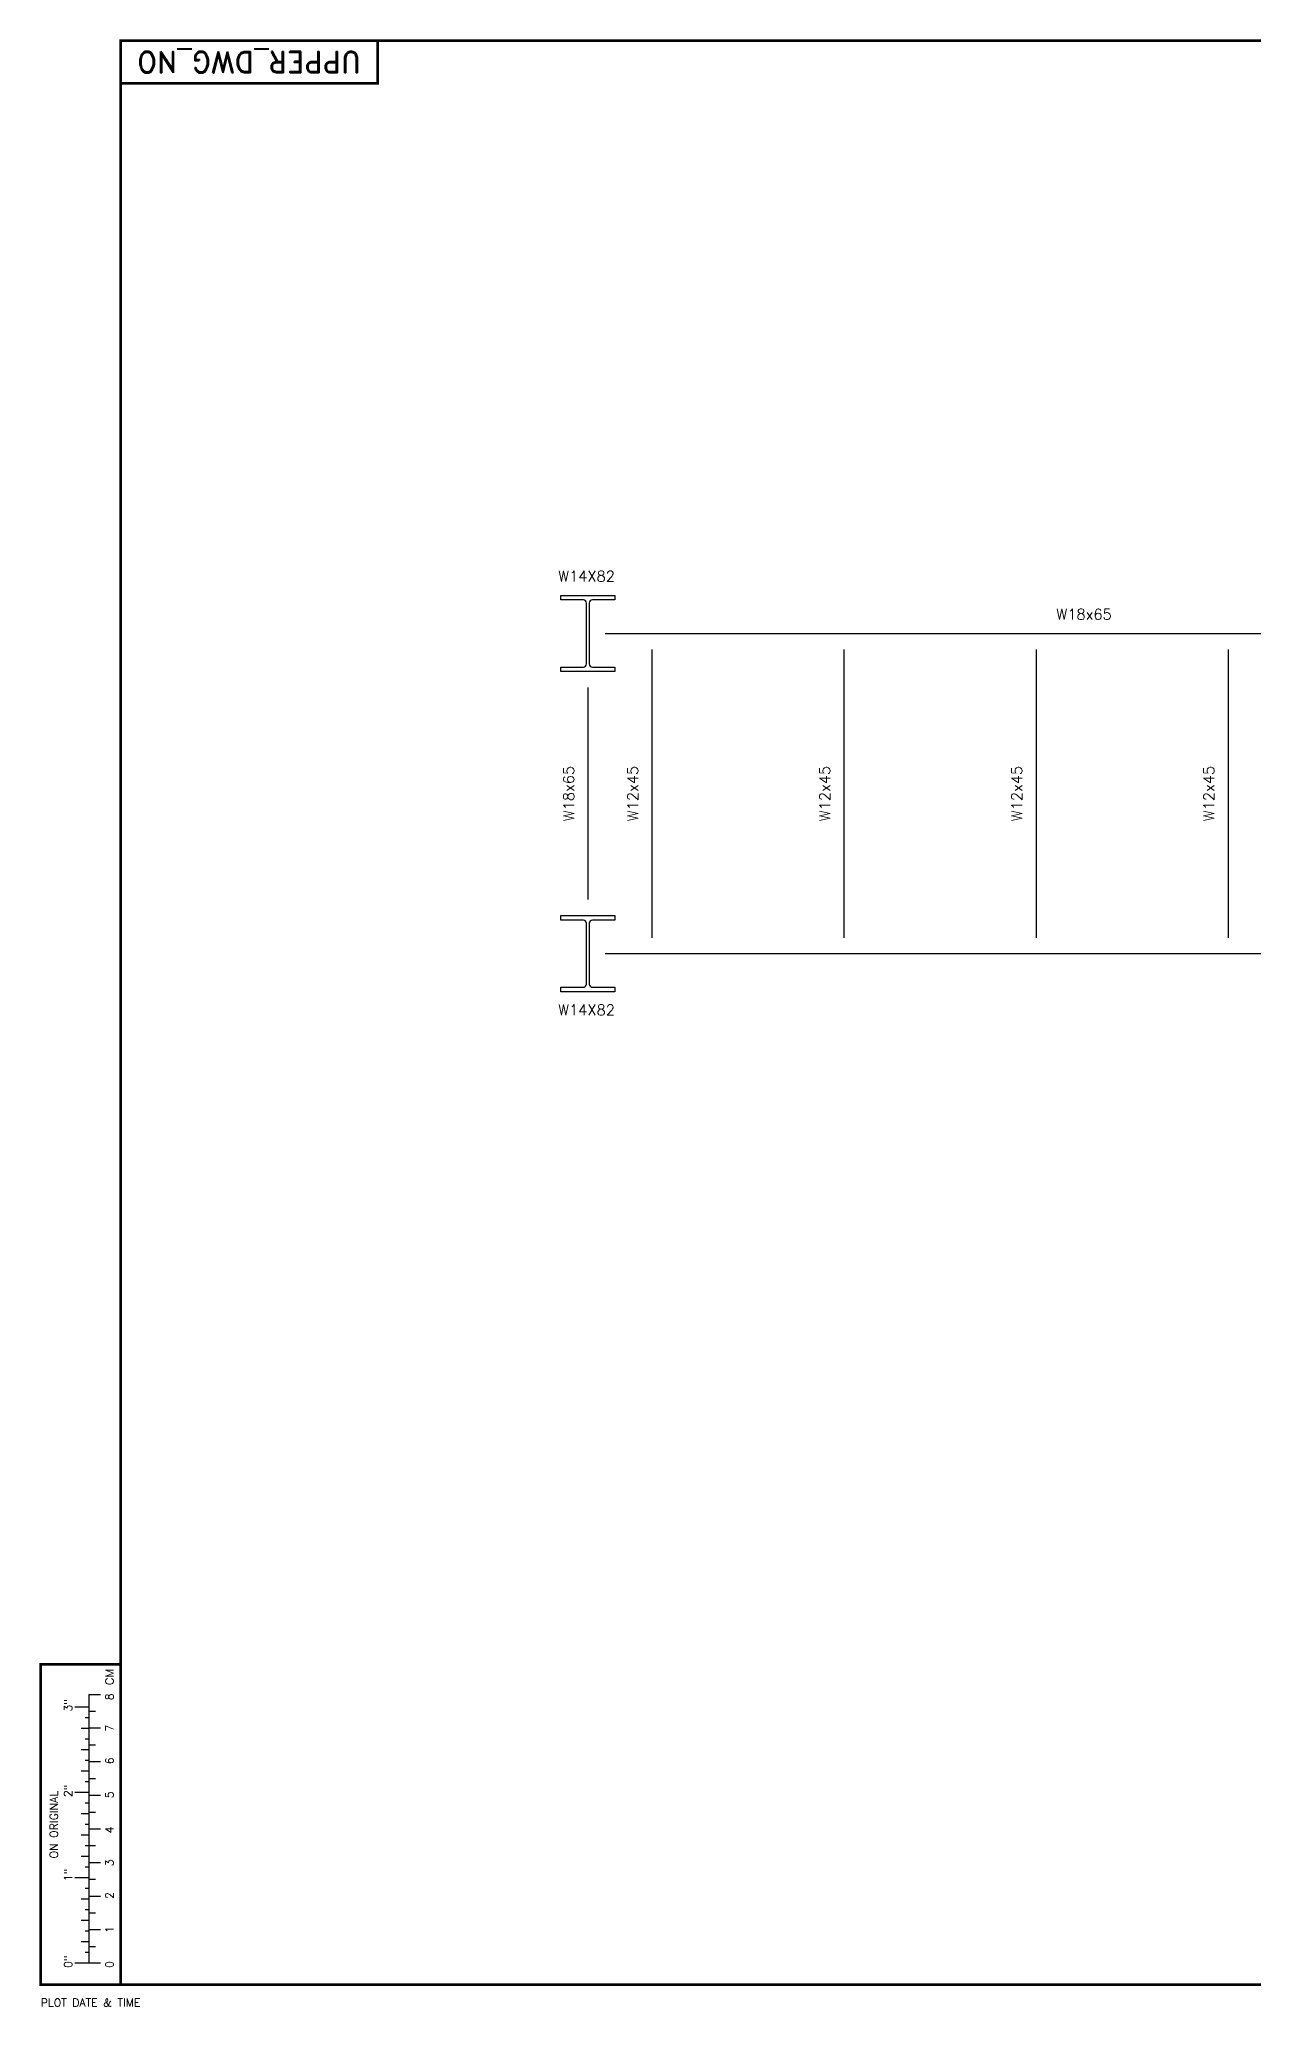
# Model space of a CAD drawing. Header units: inches. Extents: x 2 to 557, y 8 to 379.
# Drawn here: x 2.4 to 230, y 9.9 to 378.6 of the extents above; entities that cross this region are included whole.
import ezdxf
from ezdxf.enums import TextEntityAlignment as Align

# ---------------------------------------------------------------- set-up
doc = ezdxf.new("R2010")
doc.units = ezdxf.units.IN
doc.header["$LTSCALE"] = 6
doc.header["$MEASUREMENT"] = 0
for name, color, linetype in [('BORDER', 7, 'Continuous'), ('L2', 7, 'Continuous'), ('Section', 3, 'Continuous')]:
    doc.layers.add(name, color=color, linetype=linetype)
doc.styles.add('ROMAND', font='romand.shx', dxfattribs={"height": 3})
doc.styles.add('ROMANS', font='romans.shx', dxfattribs={"height": 2})

msp = doc.modelspace()

# ---------------------------------------------------------------- linework, layer by layer
at = {"layer": 'BORDER'}
for p, q in [((11.65, 68.4), (13.82, 68.4)), ((11.68, 18.06), (11.68, 68.4)), ((11.65, 66), (9.03, 66)), ((11.65, 64), (10.96, 64)), ((11.65, 65.25), (12.86, 65.25)), ((11.65, 62), (10.17, 62)), ((11.65, 60), (10.96, 60)), ((11.65, 62.1), (13.82, 62.1)), ((11.65, 58), (10.17, 58)), ((11.65, 56), (10.96, 56)), ((11.65, 58.95), (12.86, 58.95)), ((11.65, 55.8), (13.82, 55.8)), ((11.65, 54), (10.17, 54)), ((11.65, 52), (10.96, 52)), ((11.65, 52.65), (12.86, 52.65)), ((11.65, 50), (9.03, 50)), ((11.65, 48), (10.96, 48)), ((11.65, 49.5), (13.82, 49.5)), ((11.65, 46), (10.17, 46)), ((11.65, 46.35), (12.86, 46.35)), ((11.65, 42), (10.17, 42)), ((11.65, 44), (10.96, 44)), ((11.65, 43.2), (13.82, 43.2)), ((11.65, 38), (10.17, 38)), ((11.65, 40), (10.96, 40)), ((11.65, 40.05), (12.86, 40.05)), ((11.65, 36.9), (13.82, 36.9)), ((11.65, 34), (9.03, 34)), ((11.65, 36), (10.96, 36)), ((11.68, 33.75), (12.86, 33.75)), ((11.65, 30), (10.17, 30)), ((11.65, 32), (10.96, 32)), ((11.65, 30.6), (13.82, 30.6)), ((11.65, 26), (10.17, 26)), ((11.65, 28), (10.96, 28)), ((11.65, 27.45), (12.86, 27.45)), ((11.65, 24), (10.96, 24)), ((11.65, 24.3), (13.82, 24.3)), ((11.65, 22), (10.17, 22)), ((11.65, 20), (10.96, 20)), ((11.65, 21.15), (12.86, 21.15)), ((9.03, 18.06), (13.82, 18.06))]:
    msp.add_line(p, q, dxfattribs=at)
for points, const_width in [([(17.6, 14), (554.18, 14), (554.18, 378.32), (17.6, 378.32), (17.6, 14)], 0.495), ([(17.6, 14), (2.6, 14), (2.6, 74), (17.6, 74)], 0.5)]:
    msp.add_lwpolyline(points, dxfattribs=dict(at, const_width=const_width))
msp.add_lwpolyline([(65.74, 378.32, 0.501, 0.501, 0), (65.74, 370.32, 0.5, 0.5, 0), (17.6, 370.32, 0, 0, 0)], format="xyseb", dxfattribs=at)
at = {"layer": 'L2'}
for p, q in [((108.44, 267.21), (287.92, 267.21)), ((117.18, 264.21), (117.18, 210.21)), ((153.18, 264.21), (153.18, 210.21)), ((189.18, 264.21), (189.18, 210.21)), ((225.18, 264.21), (225.18, 210.21)), ((105.18, 257.07), (105.18, 217.36)), ((473.92, 207.21), (108.44, 207.21))]:
    msp.add_line(p, q, dxfattribs=at)
at = {"layer": 'Section'}
for points in [[(100.12, 260.92), (104.33, 260.92, 0.414214), (104.92, 261.51), (104.92, 272.91, 0.414214), (104.33, 273.5), (100.12, 273.5), (100.12, 274.36), (110.24, 274.36), (110.24, 273.5), (106.03, 273.5, 0.414214), (105.44, 272.91), (105.44, 261.51, 0.414214), (106.03, 260.92), (110.24, 260.92), (110.24, 260.07), (100.12, 260.07)], [(100.12, 200.92), (104.33, 200.92, 0.414214), (104.92, 201.51), (104.92, 212.91, 0.414214), (104.33, 213.5), (100.12, 213.5), (100.12, 214.36), (110.24, 214.36), (110.24, 213.5), (106.03, 213.5, 0.414214), (105.44, 212.91), (105.44, 201.51, 0.414214), (106.03, 200.92), (110.24, 200.92), (110.24, 200.07), (100.12, 200.07)]]:
    msp.add_lwpolyline(points, format="xyb", close=True, dxfattribs=at)

# ---------------------------------------------------------------- texts
at = {"layer": 'BORDER', "style": 'ROMANS', "width": 1.050481}
msp.add_text('CM', height=1.5, rotation=90, dxfattribs=at).set_placement((16.25, 70.11), (16.25, 73.19), align=Align.FIT)
at = {"layer": 'BORDER', "style": 'ROMANS'}
for s, p in [('3"', (8.49, 65.17)), ('8', (16.25, 67.29)), ('7', (16.25, 61.41)), ('6', (16.25, 55.28)), ('2"', (8.49, 49.15)), ('5', (16.25, 48.92)), ('4', (16.25, 42.33)), ('3', (16.25, 36.2)), ('1"', (8.49, 33.38)), ('2', (16.25, 30.07)), ('1', (16.25, 23.71)), ('0"', (8.49, 17.12)), ('0', (16.25, 17.12))]:
    msp.add_text(s, height=1.5, rotation=90, dxfattribs=at).set_placement(p)
msp.add_text('ON ORIGINAL', height=1.5, rotation=90, dxfattribs=at).set_placement((5.84, 43.98), align=Align.CENTER)
msp.add_text('PLOT DATE & TIME', height=1.5, dxfattribs=at).set_placement((2.6, 10.62), align=Align.MIDDLE_LEFT)
at = {"layer": 'BORDER', "color": 4, "style": 'ROMAND', "flags": 8}
msp.add_attdef('UPPER_DWG_NO', text='', height=4, rotation=180, dxfattribs=at).set_placement((41.67, 374.32), align=Align.MIDDLE_CENTER)
at = {"layer": 'L2', "style": 'ROMANS'}
for s, p in [('W14X82', (104.92, 276.36)), ('W18x65', (198.18, 269.21)), ('W14X82', (104.92, 195.06))]:
    msp.add_text(s, height=2, dxfattribs=at).set_placement(p, align=Align.BOTTOM_CENTER)
for s, p in [('W18x65', (103.18, 237.21)), ('W12x45', (115.18, 237.21)), ('W12x45', (151.18, 237.21)), ('W12x45', (187.18, 237.21)), ('W12x45', (223.18, 237.21))]:
    msp.add_text(s, height=2, rotation=90, dxfattribs=at).set_placement(p, align=Align.BOTTOM_CENTER)

doc.saveas('drawing.dxf')
